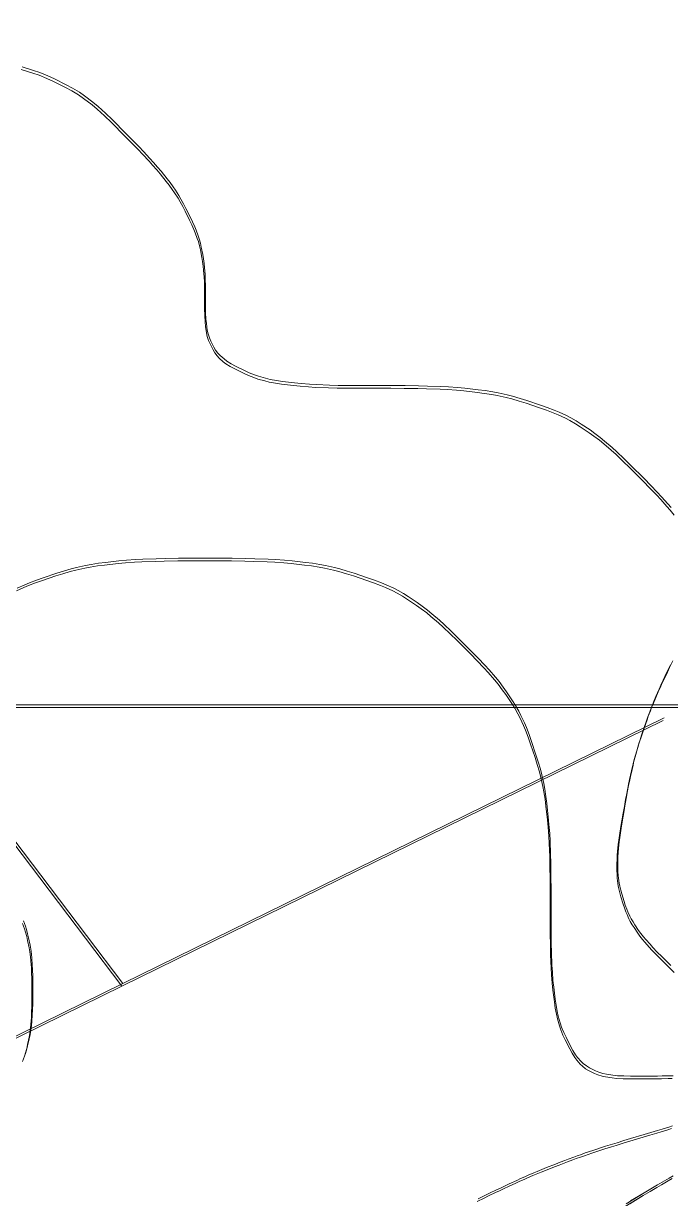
# Model space of a CAD drawing. Header units: metres. Extents: x -1097 to 1588, y -673 to 884.
# Drawn here: x 1215.1 to 1327.5, y 678.1 to 882.3 of the extents above; entities that cross this region are included whole.
import ezdxf

# ---------------------------------------------------------------- set-up
doc = ezdxf.new("R2010")
doc.units = ezdxf.units.M
for name, color, linetype, lineweight, plot in [('MUROS', 7, 'Continuous', 0, False), ('TERRENO', 188, 'Continuous', 0, False), ('TEXTO', 7, 'Continuous', 0, False), ('VISTA LEJOS', 7, 'Continuous', 0, False)]:
    doc.layers.add(name, color=color, linetype=linetype, lineweight=lineweight, plot=plot)

msp = doc.modelspace()

# ---------------------------------------------------------------- linework, layer by layer
at = {"layer": 'MUROS'}
for points in [[(33.67, 763.95), (1529.02, 763.95), (1529.02, 84.67), (33.67, 84.67)], [(33.52, 763.48), (1528.87, 763.48), (1528.87, 84.2), (33.52, 84.2)]]:
    msp.add_lwpolyline(points, close=True, dxfattribs=at)
at = {"layer": 'TERRENO'}
for points in [[(1328.1, 796.9), (1327.44, 797.73), (1326.86, 798.41), (1325.78, 799.62), (1325.04, 800.42), (1323.9, 801.6), (1322.74, 802.77), (1320.41, 805.11), (1319.23, 806.27), (1318.02, 807.42), (1317.19, 808.18), (1315.89, 809.3), (1315.14, 809.92), (1314.19, 810.64), (1313.36, 811.22), (1311.8, 812.26), (1310.97, 812.79), (1310.01, 813.33), (1309.27, 813.72), (1307.97, 814.32), (1307.13, 814.68), (1305.93, 815.14), (1304.74, 815.55), (1302.41, 816.33), (1301.2, 816.71), (1299.91, 817.09), (1298.96, 817.33), (1297.4, 817.67), (1296.45, 817.85), (1295.15, 818.06), (1293.94, 818.21), (1291.61, 818.47), (1290.32, 818.59), (1288.76, 818.71), (1287.46, 818.78), (1285.13, 818.86), (1283.58, 818.9), (1281.24, 818.93), (1278.91, 818.94), (1274.24, 818.94), (1271.92, 818.95), (1269.62, 818.98), (1268.1, 819.02), (1265.85, 819.1), (1264.63, 819.17), (1263.19, 819.29), (1262.01, 819.41), (1259.94, 819.67), (1258.88, 819.82), (1257.79, 820.02), (1257.02, 820.21), (1255.81, 820.55), (1255.1, 820.79), (1254.18, 821.17), (1253.35, 821.55), (1251.8, 822.33), (1251.03, 822.74), (1250.28, 823.2), (1249.8, 823.56), (1249.11, 824.16), (1248.75, 824.55), (1248.34, 825.09), (1248.04, 825.62), (1247.52, 826.66), (1247.27, 827.24), (1247.04, 827.96), (1246.9, 828.58), (1246.73, 829.7), (1246.65, 830.46), (1246.6, 831.61), (1246.58, 832.77), (1246.58, 835.11), (1246.57, 836.28), (1246.54, 837.46), (1246.5, 838.26), (1246.41, 839.47), (1246.35, 840.15), (1246.23, 840.98), (1246.11, 841.69), (1245.85, 842.99), (1245.69, 843.67), (1245.49, 844.42), (1245.31, 844.99), (1244.96, 845.94), (1244.72, 846.53), (1244.35, 847.37), (1243.97, 848.16), (1243.19, 849.72), (1242.78, 850.51), (1242.31, 851.35), (1241.96, 851.95), (1241.35, 852.9), (1240.97, 853.46), (1240.42, 854.21), (1239.9, 854.89), (1238.86, 856.19), (1238.27, 856.9), (1237.55, 857.73), (1236.94, 858.42), (1235.82, 859.63), (1235.06, 860.42), (1233.9, 861.6), (1232.74, 862.77), (1230.41, 865.11), (1229.21, 866.27), (1227.94, 867.42), (1227.03, 868.18), (1225.56, 869.3), (1224.68, 869.92), (1223.5, 870.64), (1222.41, 871.22), (1220.34, 872.26), (1219.2, 872.79), (1217.84, 873.33), (1216.73, 873.72), (1214.74, 874.32)], [(1213.89, 783.72), (1215.18, 784.32), (1216.02, 784.68), (1217.23, 785.14), (1218.41, 785.55), (1220.74, 786.33), (1221.95, 786.71), (1223.25, 787.09), (1224.2, 787.33), (1225.75, 787.67), (1226.7, 787.85), (1228, 788.06), (1229.21, 788.21), (1231.54, 788.47), (1232.84, 788.59), (1234.39, 788.71), (1235.69, 788.78), (1238.02, 788.86), (1239.58, 788.9), (1241.91, 788.93), (1244.24, 788.94), (1248.91, 788.94), (1251.24, 788.93), (1253.58, 788.9), (1255.13, 788.86), (1257.46, 788.78), (1258.76, 788.71), (1260.31, 788.59), (1261.61, 788.47), (1263.94, 788.21), (1265.15, 788.06), (1266.45, 787.85), (1267.4, 787.67), (1268.95, 787.33), (1269.91, 787.09), (1271.2, 786.71), (1272.41, 786.33), (1274.74, 785.55), (1275.92, 785.14), (1277.13, 784.68), (1277.97, 784.32), (1279.27, 783.72), (1280.01, 783.33), (1280.96, 782.79), (1281.8, 782.26), (1283.36, 781.22), (1284.19, 780.63), (1285.14, 779.91), (1285.89, 779.3), (1287.19, 778.18), (1288.02, 777.42), (1289.23, 776.27), (1290.41, 775.11), (1292.74, 772.77), (1293.91, 771.59), (1295.06, 770.38), (1295.82, 769.55), (1296.94, 768.25), (1297.55, 767.5), (1298.27, 766.55), (1298.86, 765.72), (1299.9, 764.16), (1300.42, 763.33), (1300.97, 762.38), (1301.36, 761.63), (1301.96, 760.33), (1302.32, 759.5), (1302.78, 758.29), (1303.19, 757.1), (1303.97, 754.77), (1304.35, 753.56), (1304.73, 752.27), (1304.97, 751.32), (1305.31, 749.76), (1305.49, 748.81), (1305.69, 747.51), (1305.85, 746.3), (1306.11, 743.97), (1306.23, 742.68), (1306.35, 741.12), (1306.41, 739.82), (1306.5, 737.49), (1306.54, 735.94), (1306.57, 733.6), (1306.58, 731.27), (1306.58, 726.61), (1306.59, 724.28), (1306.62, 721.98), (1306.65, 720.46), (1306.74, 718.21), (1306.81, 716.99), (1306.92, 715.55), (1307.05, 714.37), (1307.31, 712.3), (1307.46, 711.24), (1307.66, 710.15), (1307.85, 709.38), (1308.19, 708.17), (1308.43, 707.46), (1308.81, 706.54), (1309.19, 705.72), (1309.97, 704.16), (1310.38, 703.39), (1310.84, 702.64), (1311.2, 702.16), (1311.8, 701.47), (1312.18, 701.11), (1312.73, 700.7), (1313.26, 700.4), (1314.3, 699.88), (1314.88, 699.63), (1315.6, 699.4), (1316.22, 699.26), (1317.34, 699.09), (1318.1, 699.01), (1319.25, 698.96), (1320.41, 698.94), (1322.74, 698.94), (1323.92, 698.94), (1325.1, 698.95), (1325.89, 698.96), (1327.1, 698.99), (1327.78, 699.01)], [(1328.14, 717.39), (1327.36, 718.16), (1325.8, 719.72), (1325.03, 720.5), (1324.26, 721.3), (1323.77, 721.84), (1323.03, 722.68), (1322.63, 723.15), (1322.17, 723.75), (1321.8, 724.26), (1321.15, 725.21), (1320.83, 725.72), (1320.5, 726.29), (1320.27, 726.72), (1319.93, 727.47), (1319.73, 727.95), (1319.48, 728.63), (1319.27, 729.29), (1318.88, 730.59), (1318.7, 731.25), (1318.52, 731.97), (1318.42, 732.48), (1318.29, 733.32), (1318.24, 733.82), (1318.19, 734.5), (1318.18, 735.13), (1318.18, 736.34), (1318.19, 737.01), (1318.24, 737.81), (1318.29, 738.47), (1318.42, 739.65), (1318.52, 740.43), (1318.7, 741.6), (1318.88, 742.77), (1319.27, 745.1), (1319.47, 746.28), (1319.68, 747.46), (1319.82, 748.25), (1320.05, 749.46), (1320.19, 750.14), (1320.37, 750.98), (1320.53, 751.69), (1320.83, 752.99), (1320.99, 753.67), (1321.19, 754.42), (1321.34, 754.98), (1321.61, 755.93), (1321.79, 756.53), (1322.06, 757.36), (1322.32, 758.16), (1322.84, 759.72), (1323.11, 760.51), (1323.4, 761.35), (1323.62, 761.94), (1323.98, 762.89), (1324.2, 763.46), (1324.51, 764.21), (1324.8, 764.89), (1325.36, 766.19), (1325.67, 766.9), (1326.05, 767.73), (1326.37, 768.41), (1326.95, 769.62), (1327.33, 770.42), (1327.91, 771.6)], [(1214.96, 701.94), (1215.31, 702.89), (1215.49, 703.46), (1215.69, 704.21), (1215.85, 704.89), (1216.11, 706.19), (1216.23, 706.9), (1216.35, 707.73), (1216.41, 708.41), (1216.5, 709.62), (1216.54, 710.42), (1216.57, 711.6), (1216.58, 712.77), (1216.58, 715.1), (1216.57, 716.28), (1216.54, 717.46), (1216.5, 718.25), (1216.41, 719.46), (1216.35, 720.14), (1216.23, 720.98), (1216.11, 721.69), (1215.85, 722.99), (1215.69, 723.67), (1215.49, 724.42), (1215.31, 724.98), (1214.96, 725.93)], [(1293.92, 677.6), (1295.1, 678.19), (1295.89, 678.58), (1297.1, 679.17), (1297.78, 679.49), (1298.62, 679.89), (1299.33, 680.22), (1300.63, 680.81), (1301.31, 681.13), (1302.06, 681.46), (1302.62, 681.71), (1303.57, 682.11), (1304.17, 682.36), (1305, 682.7), (1305.8, 683.03), (1307.36, 683.65), (1308.15, 683.96), (1308.99, 684.29), (1309.58, 684.52), (1310.53, 684.87), (1311.1, 685.08), (1311.85, 685.34), (1312.53, 685.58), (1313.83, 686.02), (1314.54, 686.26), (1315.37, 686.53), (1316.05, 686.75), (1317.26, 687.13), (1318.06, 687.37), (1319.24, 687.73), (1320.41, 688.09), (1322.74, 688.79), (1323.91, 689.14), (1325.08, 689.49), (1325.86, 689.72), (1327.02, 690.08), (1327.67, 690.28)]]:
    msp.add_lwpolyline(points, dxfattribs=at)
at = {"layer": 'TEXTO', "color": 141}
msp.add_lwpolyline([(1327.78, 681.61), (1327.1, 681.22), (1325.89, 680.51), (1325.1, 680.04), (1323.92, 679.34), (1322.74, 678.64), (1319.63, 676.77)], dxfattribs=at)
at = {"layer": 'VISTA LEJOS'}
for points in [[(1232.38, 715.48), (1106.12, 882.33)], [(1106.12, 882.33), (1232.38, 715.48)], [(1232.23, 715.01), (1105.97, 881.86)], [(1105.97, 881.86), (1232.23, 715.01)], [(1328.1, 796.9), (1327.44, 797.73), (1326.86, 798.41), (1325.78, 799.62), (1325.04, 800.42), (1323.9, 801.6), (1322.74, 802.77), (1320.41, 805.11), (1319.23, 806.27), (1318.02, 807.42), (1317.19, 808.18), (1315.89, 809.3), (1315.14, 809.92), (1314.19, 810.64), (1313.36, 811.22), (1311.8, 812.26), (1310.97, 812.79), (1310.01, 813.33), (1309.27, 813.72), (1307.97, 814.32), (1307.13, 814.68), (1305.93, 815.14), (1304.74, 815.55), (1302.41, 816.33), (1301.2, 816.71), (1299.91, 817.09), (1298.96, 817.33), (1297.4, 817.67), (1296.45, 817.85), (1295.15, 818.06), (1293.94, 818.21), (1291.61, 818.47), (1290.32, 818.59), (1288.76, 818.71), (1287.46, 818.78), (1285.13, 818.86), (1283.58, 818.9), (1281.24, 818.93), (1278.91, 818.94), (1274.24, 818.94), (1271.92, 818.95), (1269.62, 818.98), (1268.1, 819.02), (1265.85, 819.1), (1264.63, 819.17), (1263.19, 819.29), (1262.01, 819.41), (1259.94, 819.67), (1258.88, 819.82), (1257.79, 820.02), (1257.02, 820.21), (1255.81, 820.55), (1255.1, 820.79), (1254.18, 821.17), (1253.35, 821.55), (1251.8, 822.33), (1251.03, 822.74), (1250.28, 823.2), (1249.8, 823.56), (1249.11, 824.16), (1248.75, 824.55), (1248.34, 825.09), (1248.04, 825.62), (1247.52, 826.66), (1247.27, 827.24), (1247.04, 827.96), (1246.9, 828.58), (1246.73, 829.7), (1246.65, 830.46), (1246.6, 831.61), (1246.58, 832.77), (1246.58, 835.11), (1246.57, 836.28), (1246.54, 837.46), (1246.5, 838.26), (1246.41, 839.47), (1246.35, 840.15), (1246.23, 840.98), (1246.11, 841.69), (1245.85, 842.99), (1245.69, 843.67), (1245.49, 844.42), (1245.31, 844.99), (1244.96, 845.94), (1244.72, 846.53), (1244.35, 847.37), (1243.97, 848.16), (1243.19, 849.72), (1242.78, 850.51), (1242.31, 851.35), (1241.96, 851.95), (1241.35, 852.9), (1240.97, 853.46), (1240.42, 854.21), (1239.9, 854.89), (1238.86, 856.19), (1238.27, 856.9), (1237.55, 857.73), (1236.94, 858.42), (1235.82, 859.63), (1235.06, 860.42), (1233.9, 861.6), (1232.74, 862.77), (1230.41, 865.11), (1229.21, 866.27), (1227.94, 867.42), (1227.03, 868.18), (1225.56, 869.3), (1224.68, 869.92), (1223.5, 870.64), (1222.41, 871.22), (1220.34, 872.26), (1219.2, 872.79), (1217.84, 873.33), (1216.73, 873.72), (1214.74, 874.32)], [(1327.59, 798.2), (1327.01, 798.88), (1325.93, 800.09), (1325.19, 800.89), (1324.05, 802.07), (1322.9, 803.24), (1320.56, 805.58), (1319.38, 806.74), (1318.17, 807.89), (1317.34, 808.65), (1316.04, 809.77), (1315.29, 810.39), (1314.34, 811.11), (1313.51, 811.69), (1311.95, 812.73), (1311.12, 813.26), (1310.17, 813.8), (1309.42, 814.19), (1308.12, 814.79), (1307.29, 815.15), (1306.08, 815.61), (1304.9, 816.02), (1302.56, 816.8), (1301.35, 817.18), (1300.06, 817.56), (1299.11, 817.8), (1297.55, 818.14), (1296.6, 818.32), (1295.3, 818.53), (1294.09, 818.68), (1291.76, 818.94), (1290.47, 819.06), (1288.91, 819.18), (1287.61, 819.25), (1285.28, 819.33), (1283.73, 819.37), (1281.39, 819.4), (1279.06, 819.41), (1274.4, 819.41), (1272.07, 819.42), (1269.77, 819.45), (1268.25, 819.49), (1266, 819.57), (1264.78, 819.64), (1263.34, 819.76), (1262.16, 819.88), (1260.09, 820.14), (1259.04, 820.29), (1257.94, 820.49), (1257.17, 820.68), (1255.96, 821.02), (1255.25, 821.26), (1254.33, 821.64), (1253.51, 822.02), (1251.95, 822.8), (1251.18, 823.21), (1250.43, 823.67), (1249.95, 824.03), (1249.26, 824.63), (1248.9, 825.02), (1248.49, 825.56), (1248.19, 826.09), (1247.67, 827.13), (1247.42, 827.71), (1247.19, 828.43), (1247.05, 829.05), (1246.88, 830.17), (1246.8, 830.93), (1246.75, 832.08), (1246.73, 833.24), (1246.73, 835.58), (1246.72, 836.75), (1246.69, 837.93), (1246.65, 838.73), (1246.56, 839.93), (1246.5, 840.62), (1246.38, 841.45), (1246.26, 842.16), (1246, 843.46), (1245.84, 844.14), (1245.64, 844.89), (1245.46, 845.45), (1245.11, 846.41), (1244.87, 847), (1244.5, 847.84), (1244.12, 848.63), (1243.34, 850.19), (1242.93, 850.98), (1242.47, 851.82), (1242.11, 852.42), (1241.51, 853.37), (1241.12, 853.93), (1240.57, 854.68), (1240.05, 855.36), (1239.01, 856.66), (1238.42, 857.37), (1237.7, 858.2), (1237.09, 858.89), (1235.97, 860.1), (1235.21, 860.89), (1234.06, 862.07), (1232.89, 863.24), (1230.56, 865.58), (1229.36, 866.74), (1228.09, 867.89), (1227.18, 868.65), (1225.71, 869.77), (1224.83, 870.39), (1223.65, 871.11), (1222.56, 871.69), (1220.49, 872.73), (1219.35, 873.26), (1217.99, 873.8), (1216.88, 874.19), (1214.89, 874.79)], [(1213.89, 783.72), (1215.18, 784.32), (1216.02, 784.68), (1217.23, 785.14), (1218.41, 785.55), (1220.74, 786.33), (1221.95, 786.71), (1223.25, 787.09), (1224.2, 787.33), (1225.75, 787.67), (1226.7, 787.85), (1228, 788.06), (1229.21, 788.21), (1231.54, 788.47), (1232.84, 788.59), (1234.39, 788.71), (1235.69, 788.78), (1238.02, 788.86), (1239.58, 788.9), (1241.91, 788.93), (1244.24, 788.94), (1248.91, 788.94), (1251.24, 788.93), (1253.58, 788.9), (1255.13, 788.86), (1257.46, 788.78), (1258.76, 788.71), (1260.31, 788.59), (1261.61, 788.47), (1263.94, 788.21), (1265.15, 788.06), (1266.45, 787.85), (1267.4, 787.67), (1268.95, 787.33), (1269.91, 787.09), (1271.2, 786.71), (1272.41, 786.33), (1274.74, 785.55), (1275.92, 785.14), (1277.13, 784.68), (1277.97, 784.32), (1279.27, 783.72), (1280.01, 783.33), (1280.96, 782.79), (1281.8, 782.26), (1283.36, 781.22), (1284.19, 780.63), (1285.14, 779.91), (1285.89, 779.3), (1287.19, 778.18), (1288.02, 777.42), (1289.23, 776.27), (1290.41, 775.11), (1292.74, 772.77), (1293.91, 771.59), (1295.06, 770.38), (1295.82, 769.55), (1296.94, 768.25), (1297.55, 767.5), (1298.27, 766.55), (1298.86, 765.72), (1299.9, 764.16), (1300.42, 763.33), (1300.97, 762.38), (1301.36, 761.63), (1301.96, 760.33), (1302.32, 759.5), (1302.78, 758.29), (1303.19, 757.1), (1303.97, 754.77), (1304.35, 753.56), (1304.73, 752.27), (1304.97, 751.32), (1305.31, 749.76), (1305.49, 748.81), (1305.69, 747.51), (1305.85, 746.3), (1306.11, 743.97), (1306.23, 742.68), (1306.35, 741.12), (1306.41, 739.82), (1306.5, 737.49), (1306.54, 735.94), (1306.57, 733.6), (1306.58, 731.27), (1306.58, 726.61), (1306.59, 724.28), (1306.62, 721.98), (1306.65, 720.46), (1306.74, 718.21), (1306.81, 716.99), (1306.92, 715.55), (1307.05, 714.37), (1307.31, 712.3), (1307.46, 711.24), (1307.66, 710.15), (1307.85, 709.38), (1308.19, 708.17), (1308.43, 707.46), (1308.81, 706.54), (1309.19, 705.72), (1309.97, 704.16), (1310.38, 703.39), (1310.84, 702.64), (1311.2, 702.16), (1311.8, 701.47), (1312.18, 701.11), (1312.73, 700.7), (1313.26, 700.4), (1314.3, 699.88), (1314.88, 699.63), (1315.6, 699.4), (1316.22, 699.26), (1317.34, 699.09), (1318.1, 699.01), (1319.25, 698.96), (1320.41, 698.94), (1322.74, 698.94), (1323.92, 698.94), (1325.1, 698.95), (1325.89, 698.96), (1327.1, 698.99), (1327.78, 699.01)], [(1214.04, 784.19), (1215.34, 784.79), (1216.17, 785.15), (1217.38, 785.61), (1218.56, 786.02), (1220.89, 786.8), (1222.1, 787.18), (1223.4, 787.56), (1224.35, 787.8), (1225.9, 788.14), (1226.86, 788.32), (1228.15, 788.53), (1229.36, 788.68), (1231.69, 788.94), (1232.99, 789.06), (1234.55, 789.18), (1235.84, 789.25), (1238.17, 789.33), (1239.73, 789.37), (1242.06, 789.4), (1244.39, 789.41), (1249.06, 789.41), (1251.39, 789.4), (1253.73, 789.37), (1255.28, 789.33), (1257.61, 789.25), (1258.91, 789.18), (1260.47, 789.06), (1261.76, 788.94), (1264.09, 788.68), (1265.3, 788.53), (1266.6, 788.32), (1267.55, 788.14), (1269.11, 787.8), (1270.06, 787.56), (1271.35, 787.18), (1272.56, 786.8), (1274.89, 786.02), (1276.08, 785.61), (1277.28, 785.15), (1278.12, 784.79), (1279.42, 784.19), (1280.17, 783.8), (1281.12, 783.26), (1281.95, 782.73), (1283.51, 781.69), (1284.34, 781.1), (1285.29, 780.38), (1286.04, 779.77), (1287.34, 778.65), (1288.17, 777.89), (1289.38, 776.74), (1290.56, 775.57), (1292.89, 773.24), (1294.06, 772.06), (1295.21, 770.85), (1295.97, 770.02), (1297.09, 768.72), (1297.7, 767.97), (1298.42, 767.02), (1299.01, 766.19), (1300.05, 764.63), (1300.57, 763.8), (1301.12, 762.85), (1301.51, 762.1), (1302.11, 760.8), (1302.47, 759.97), (1302.93, 758.76), (1303.34, 757.57), (1304.12, 755.24), (1304.5, 754.03), (1304.88, 752.74), (1305.12, 751.79), (1305.46, 750.23), (1305.64, 749.28), (1305.85, 747.98), (1306, 746.77), (1306.26, 744.44), (1306.38, 743.15), (1306.5, 741.59), (1306.57, 740.29), (1306.65, 737.96), (1306.69, 736.41), (1306.72, 734.07), (1306.73, 731.74), (1306.73, 727.07), (1306.74, 724.75), (1306.77, 722.45), (1306.81, 720.93), (1306.89, 718.68), (1306.96, 717.46), (1307.07, 716.02), (1307.2, 714.84), (1307.46, 712.77), (1307.61, 711.71), (1307.81, 710.62), (1308, 709.85), (1308.34, 708.64), (1308.58, 707.93), (1308.96, 707.01), (1309.34, 706.18), (1310.12, 704.63), (1310.53, 703.86), (1310.99, 703.11), (1311.35, 702.63), (1311.95, 701.94), (1312.34, 701.58), (1312.88, 701.17), (1313.41, 700.87), (1314.45, 700.35), (1315.03, 700.1), (1315.75, 699.87), (1316.37, 699.73), (1317.49, 699.56), (1318.25, 699.48), (1319.4, 699.43), (1320.56, 699.41), (1322.9, 699.41), (1324.07, 699.41), (1325.25, 699.42), (1326.04, 699.43), (1327.25, 699.46), (1327.94, 699.48)], [(1328.14, 717.39), (1327.36, 718.16), (1325.8, 719.72), (1325.03, 720.5), (1324.26, 721.3), (1323.77, 721.84), (1323.03, 722.68), (1322.63, 723.15), (1322.17, 723.75), (1321.8, 724.26), (1321.15, 725.21), (1320.83, 725.72), (1320.5, 726.29), (1320.27, 726.72), (1319.93, 727.47), (1319.73, 727.95), (1319.48, 728.63), (1319.27, 729.29), (1318.88, 730.59), (1318.7, 731.25), (1318.52, 731.97), (1318.42, 732.48), (1318.29, 733.32), (1318.24, 733.82), (1318.19, 734.5), (1318.18, 735.13), (1318.18, 736.34), (1318.19, 737.01), (1318.24, 737.81), (1318.29, 738.47), (1318.42, 739.65), (1318.52, 740.43), (1318.7, 741.6), (1318.88, 742.77), (1319.27, 745.1), (1319.47, 746.28), (1319.68, 747.46), (1319.82, 748.25), (1320.05, 749.46), (1320.19, 750.14), (1320.37, 750.98), (1320.53, 751.69), (1320.83, 752.99), (1320.99, 753.67), (1321.19, 754.42), (1321.34, 754.98), (1321.61, 755.93), (1321.79, 756.53), (1322.06, 757.36), (1322.32, 758.16), (1322.84, 759.72), (1323.11, 760.51), (1323.4, 761.35), (1323.62, 761.94), (1323.98, 762.89), (1324.2, 763.46), (1324.51, 764.21), (1324.8, 764.89), (1325.36, 766.19), (1325.67, 766.9), (1326.05, 767.73), (1326.37, 768.41), (1326.95, 769.62), (1327.33, 770.42), (1327.91, 771.6)], [(1327.51, 718.63), (1325.95, 720.18), (1325.18, 720.97), (1324.42, 721.77), (1323.92, 722.31), (1323.18, 723.15), (1322.78, 723.62), (1322.32, 724.22), (1321.95, 724.73), (1321.3, 725.68), (1320.98, 726.19), (1320.65, 726.75), (1320.42, 727.19), (1320.08, 727.94), (1319.88, 728.42), (1319.63, 729.1), (1319.42, 729.76), (1319.03, 731.06), (1318.85, 731.72), (1318.67, 732.43), (1318.57, 732.95), (1318.44, 733.79), (1318.39, 734.29), (1318.34, 734.97), (1318.33, 735.6), (1318.33, 736.81), (1318.34, 737.48), (1318.39, 738.28), (1318.44, 738.94), (1318.57, 740.12), (1318.67, 740.9), (1318.85, 742.07), (1319.03, 743.24), (1319.42, 745.57), (1319.62, 746.75), (1319.83, 747.93), (1319.97, 748.72), (1320.2, 749.93), (1320.34, 750.61), (1320.52, 751.45), (1320.68, 752.16), (1320.98, 753.46), (1321.14, 754.14), (1321.34, 754.89), (1321.49, 755.45), (1321.77, 756.4), (1321.94, 757), (1322.21, 757.83), (1322.47, 758.63), (1322.99, 760.19), (1323.26, 760.98), (1323.55, 761.82), (1323.77, 762.41), (1324.13, 763.36), (1324.35, 763.93), (1324.66, 764.68), (1324.95, 765.36), (1325.51, 766.66), (1325.82, 767.37), (1326.2, 768.2), (1326.52, 768.88), (1327.1, 770.09), (1327.48, 770.89)], [(33.67, 763.95), (1529.02, 763.95)], [(33.52, 763.48), (1528.87, 763.48)], [(1326.37, 761.69), (1232.38, 715.48)], [(1326.22, 761.22), (1232.23, 715.01)], [(1214.96, 701.94), (1215.31, 702.89), (1215.49, 703.46), (1215.69, 704.21), (1215.85, 704.89), (1216.11, 706.19), (1216.23, 706.9), (1216.35, 707.73), (1216.41, 708.41), (1216.5, 709.62), (1216.54, 710.42), (1216.57, 711.6), (1216.58, 712.77), (1216.58, 715.1), (1216.57, 716.28), (1216.54, 717.46), (1216.5, 718.25), (1216.41, 719.46), (1216.35, 720.14), (1216.23, 720.98), (1216.11, 721.69), (1215.85, 722.99), (1215.69, 723.67), (1215.49, 724.42), (1215.31, 724.98), (1214.96, 725.93)], [(1215.11, 702.41), (1215.46, 703.36), (1215.64, 703.93), (1215.84, 704.68), (1216, 705.36), (1216.26, 706.66), (1216.38, 707.37), (1216.5, 708.2), (1216.56, 708.88), (1216.65, 710.09), (1216.69, 710.89), (1216.72, 712.07), (1216.73, 713.24), (1216.73, 715.57), (1216.72, 716.74), (1216.69, 717.93), (1216.65, 718.72), (1216.56, 719.93), (1216.5, 720.61), (1216.38, 721.45), (1216.26, 722.16), (1216, 723.46), (1215.84, 724.14), (1215.64, 724.89), (1215.46, 725.45), (1215.11, 726.4)], [(1232.23, 715.01), (995.98, 598.85)], [(1232.38, 715.48), (996.13, 599.32)], [(1293.92, 677.6), (1295.1, 678.19), (1295.89, 678.58), (1297.1, 679.17), (1297.78, 679.49), (1298.62, 679.89), (1299.33, 680.22), (1300.63, 680.81), (1301.31, 681.13), (1302.06, 681.46), (1302.62, 681.71), (1303.57, 682.11), (1304.17, 682.36), (1305, 682.7), (1305.8, 683.03), (1307.36, 683.65), (1308.15, 683.96), (1308.99, 684.29), (1309.58, 684.52), (1310.53, 684.87), (1311.1, 685.08), (1311.85, 685.34), (1312.53, 685.58), (1313.83, 686.02), (1314.54, 686.26), (1315.37, 686.53), (1316.05, 686.75), (1317.26, 687.13), (1318.06, 687.37), (1319.24, 687.73), (1320.41, 688.09), (1322.74, 688.79), (1323.91, 689.14), (1325.08, 689.49), (1325.86, 689.72), (1327.02, 690.08), (1327.67, 690.28)], [(1294.07, 678.07), (1295.25, 678.66), (1296.04, 679.05), (1297.25, 679.64), (1297.93, 679.96), (1298.77, 680.36), (1299.48, 680.69), (1300.78, 681.28), (1301.46, 681.59), (1302.21, 681.93), (1302.77, 682.18), (1303.72, 682.58), (1304.32, 682.83), (1305.15, 683.17), (1305.95, 683.5), (1307.51, 684.12), (1308.3, 684.43), (1309.14, 684.76), (1309.73, 684.99), (1310.68, 685.34), (1311.25, 685.55), (1312, 685.81), (1312.68, 686.05), (1313.98, 686.49), (1314.69, 686.73), (1315.52, 687), (1316.2, 687.22), (1317.41, 687.6), (1318.21, 687.84), (1319.39, 688.2), (1320.56, 688.56), (1322.9, 689.26), (1324.06, 689.61), (1325.23, 689.96), (1326.01, 690.19), (1327.17, 690.55), (1327.82, 690.75)], [(1327.94, 682.08), (1327.25, 681.69), (1326.04, 680.98), (1325.25, 680.51), (1324.07, 679.81), (1322.9, 679.11), (1319.78, 677.24)], [(1327.94, 682.08), (1327.25, 681.69), (1326.04, 680.98), (1325.25, 680.51), (1324.07, 679.81), (1322.9, 679.11), (1320.56, 677.71)], [(1327.78, 681.61), (1327.1, 681.22), (1325.89, 680.51), (1325.1, 680.04), (1323.92, 679.34), (1322.74, 678.64), (1319.63, 676.77)], [(1327.78, 681.61), (1327.1, 681.22), (1325.89, 680.51), (1325.1, 680.04), (1323.92, 679.34), (1322.74, 678.64), (1320.41, 677.24)], [(1327.78, 681.61), (1327.1, 681.22), (1325.89, 680.51), (1325.1, 680.04), (1323.92, 679.34), (1322.74, 678.64), (1320.41, 677.24)]]:
    msp.add_lwpolyline(points, dxfattribs=at)

doc.saveas('drawing.dxf')
